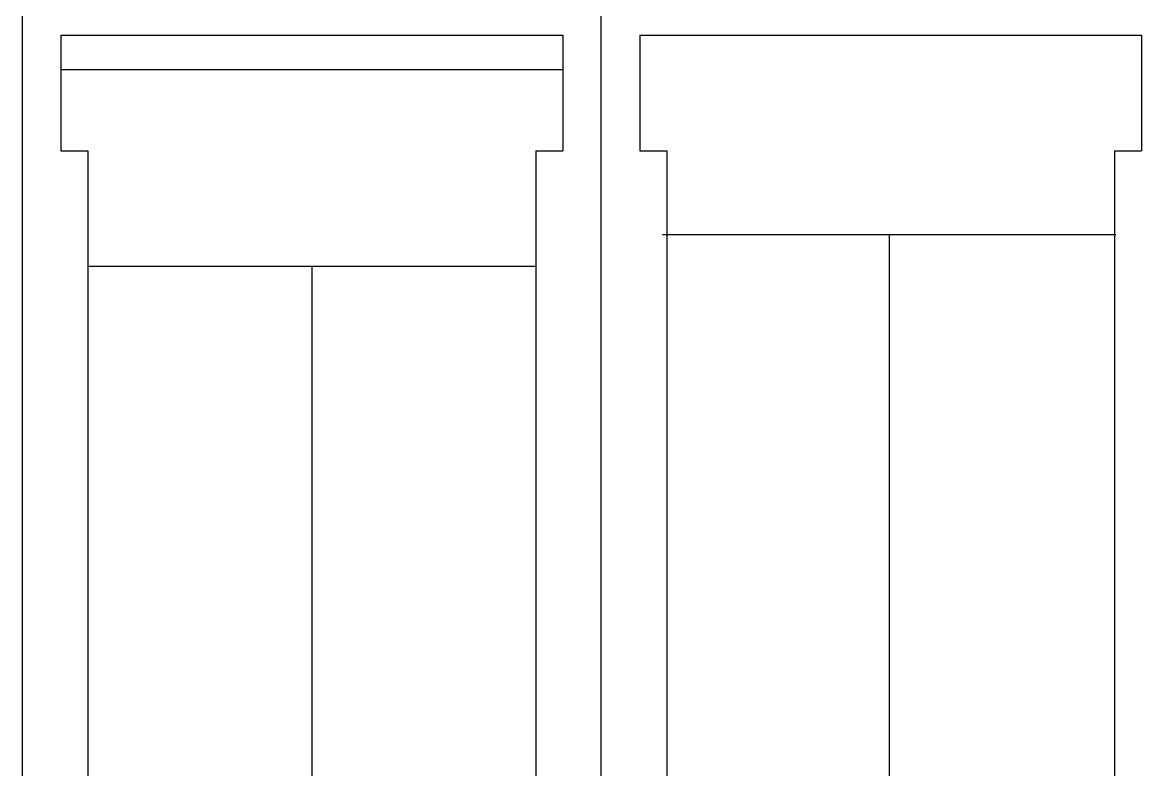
# Model space of a CAD drawing. Extents: x 10 to 656, y -396 to 292.
# Drawn here: x 261.52 to 267.39, y 111.54 to 115.46 of the extents above; entities that cross this region are included whole.
import ezdxf

# ---------------------------------------------------------------- set-up
doc = ezdxf.new("R2010")
doc.units = 0
doc.header["$LTSCALE"] = 5
doc.header["$MEASUREMENT"] = 0
doc.layers.get('0').update_dxf_attribs({"linetype": 'CONTINUOUS'})

msp = doc.modelspace()

# ---------------------------------------------------------------- linework, layer by layer
at = {"color": 7, "linetype": 'Continuous'}
for p, q in [((261.5214, 101.4882), (261.5214, 118.1086)), ((264.558, 91.5889), (264.558, 118.1086)), ((264.558, 91.5889), (264.558, 118.1086)), ((264.558, 101.4882), (264.558, 118.1086)), ((264.558, 101.4882), (264.558, 118.1086)), ((261.7238, 115.3959), (261.7238, 114.7885)), ((261.7238, 115.3959), (264.3555, 115.3959)), ((264.3555, 115.3959), (264.3555, 114.7885)), ((264.7604, 115.3959), (264.7604, 114.7885)), ((264.7604, 115.3959), (267.3921, 115.3959)), ((267.3921, 115.3959), (267.3921, 114.7885)), ((264.3555, 115.2137), (261.7238, 115.2137)), ((261.7238, 114.7885), (261.8655, 114.7885)), ((261.8655, 114.7885), (261.8655, 105.0714)), ((264.2138, 114.7885), (264.2138, 105.0714)), ((264.2138, 114.7885), (264.3555, 114.7885)), ((264.7604, 114.7885), (264.9021, 114.7885)), ((264.9021, 114.7885), (264.9021, 105.0714)), ((267.2504, 114.7885), (267.2504, 105.0714)), ((267.2504, 114.7885), (267.3921, 114.7885)), ((264.8796, 114.3499), (267.2569, 114.3499)), ((266.0682, 114.3499), (266.0682, 105.0714)), ((264.2138, 114.1812), (261.8655, 114.1812)), ((263.0397, 114.1812), (263.0397, 105.0714))]:
    msp.add_line(p, q, dxfattribs=at)

doc.saveas('drawing.dxf')
